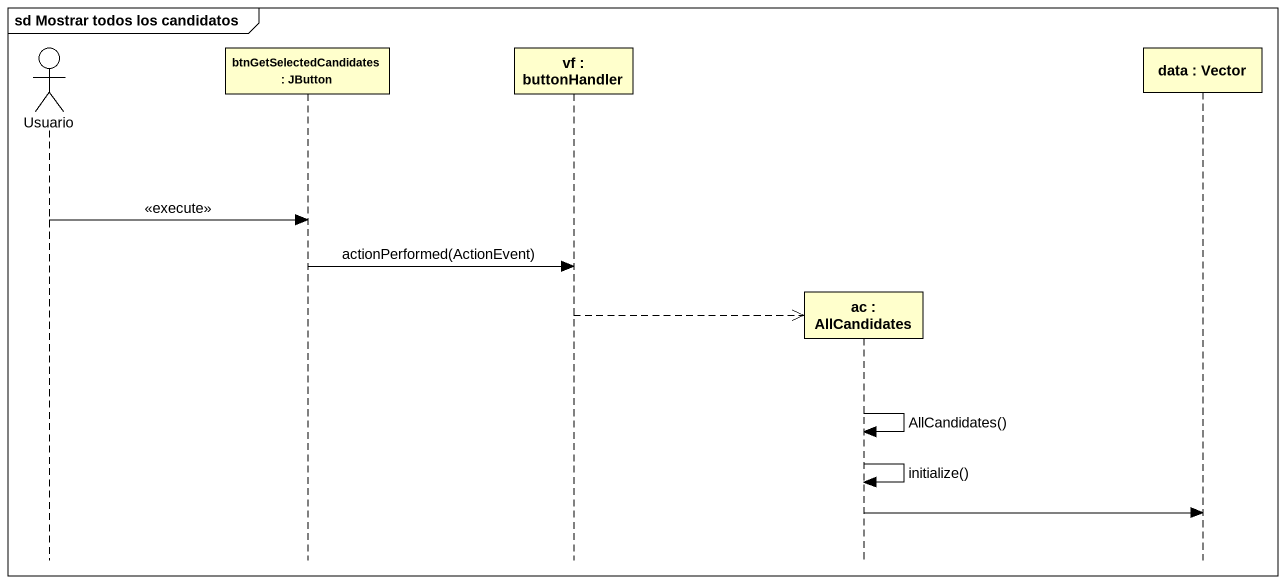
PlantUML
@startuml
mainframe sd Mostrar todos los candidatos
hide footbox
actor Usuario
participant "btnGetSelectedCandidates : JButton" as btnGetSelectedCandidates
participant "vf : buttonHandler" as vf
participant "ac : AllCandidates" as ac
participant "data : Vector" as data

Usuario -> btnGetSelectedCandidates : <<execute>>
btnGetSelectedCandidates -> vf : actionPerformed(ActionEvent)
vf -->> ac **
ac -> ac : AllCandidates()
ac -> ac : initialize()
ac -> data
@enduml
